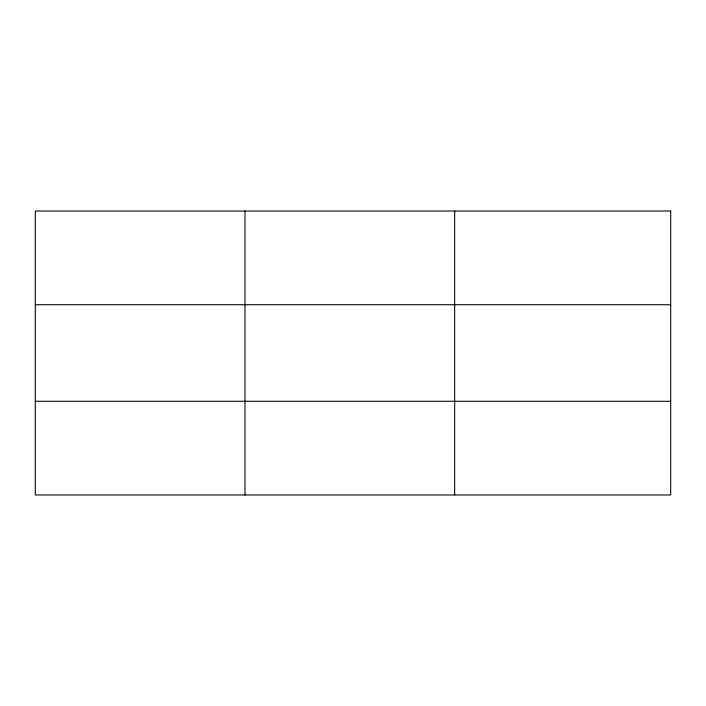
<?xml version="1.0" encoding="UTF-8"?>
<svg xmlns="http://www.w3.org/2000/svg" width="706" height="706" viewBox="0 0 706 706"><rect width="100%" height="100%" fill="white"/><g stroke="black" fill="none" stroke-linecap="round" stroke-linejoin="round"><path stroke-width="1.06" d="M244.982 494.977L244.982 211.023M454.664 494.977L454.664 211.023M35.3 304.727L670.7 304.727M35.3 401.273L670.7 401.273M670.7 211.023L670.7 494.977L35.3 494.977L35.3 211.023L670.7 211.023"/></g></svg>
